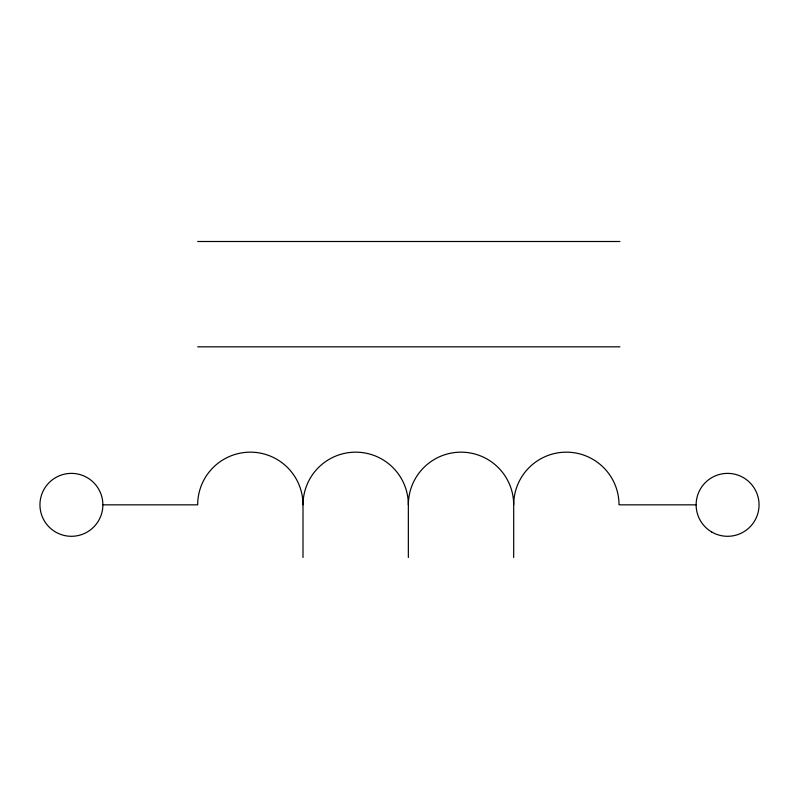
<?xml version="1.0" encoding="UTF-8"?>
<svg xmlns="http://www.w3.org/2000/svg" width="799" height="799" viewBox="0 0 799 799"><rect width="100%" height="100%" fill="white"/><g stroke="black" fill="none" stroke-linecap="round" stroke-linejoin="round"><path stroke-width="1.2" d="M197.673 241.498L619.904 241.498M197.673 346.836L619.904 346.836M102.871 504.838A31.461 31.461 0 0 0 55.68 477.592A31.461 31.461 0 0 0 55.68 532.084A31.461 31.461 0 0 0 102.871 504.838L197.673 504.838A52.664 52.664 0 0 1 250.347 452.164A52.664 52.664 0 0 1 303.011 504.838L303.011 557.502M619.904 504.838L696.129 504.838M619.025 504.838A52.664 52.664 0 0 0 566.351 452.164A52.664 52.664 0 0 0 513.687 504.838L513.687 557.502M303.011 504.838A52.664 52.664 0 0 1 355.685 452.164A52.664 52.664 0 0 1 408.349 504.838L408.349 557.502M408.349 504.838A52.664 52.664 0 0 1 461.013 452.164A52.664 52.664 0 0 1 513.687 504.838M711.859 532.084A31.461 31.461 0 0 0 759.05 504.838A31.461 31.461 0 0 0 711.859 477.592A31.461 31.461 0 0 0 711.859 532.084"/></g></svg>
